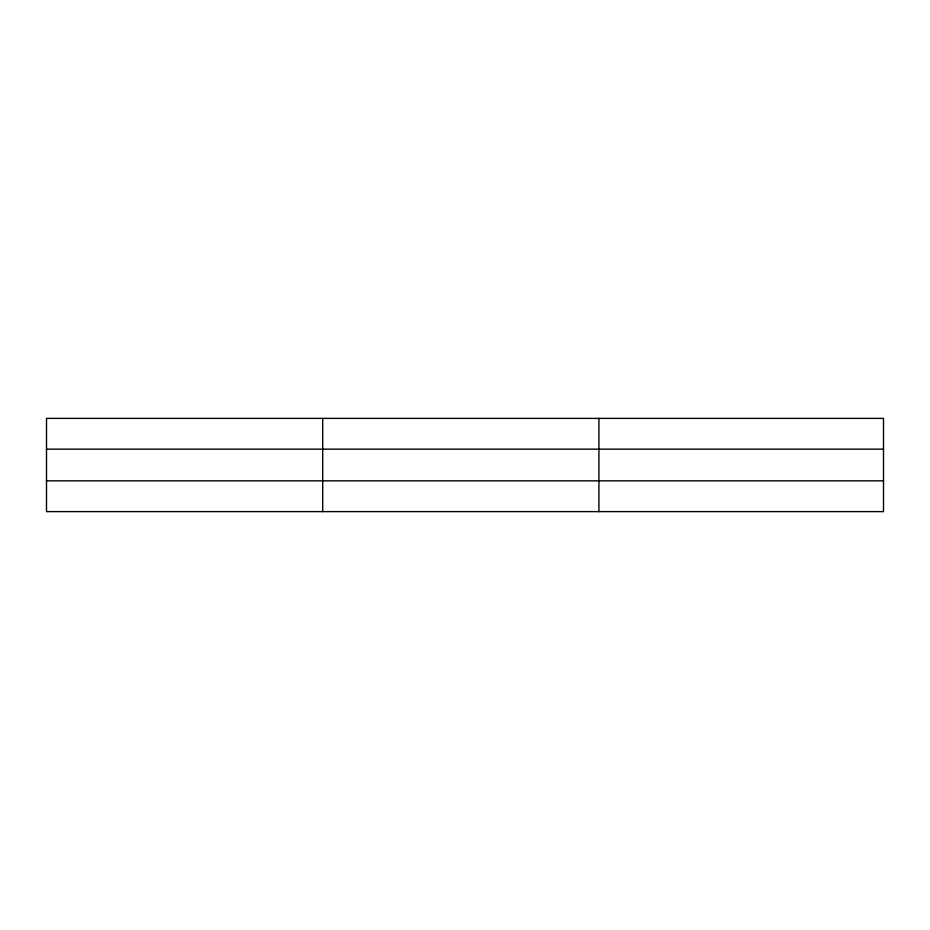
<?xml version="1.0" encoding="UTF-8"?>
<svg xmlns="http://www.w3.org/2000/svg" width="930" height="930" viewBox="0 0 930 930"><rect width="100%" height="100%" fill="white"/><g stroke="black" fill="none" stroke-linecap="round" stroke-linejoin="round"><path stroke-width="1.4" d="M322.71 511.616L322.71 418.384M598.92 511.616L598.92 418.384M883.5 480.845L883.5 511.616L46.5 511.616L46.5 418.384L883.5 418.384L883.5 480.845L46.5 480.845M46.5 449.155L883.5 449.155"/></g></svg>
